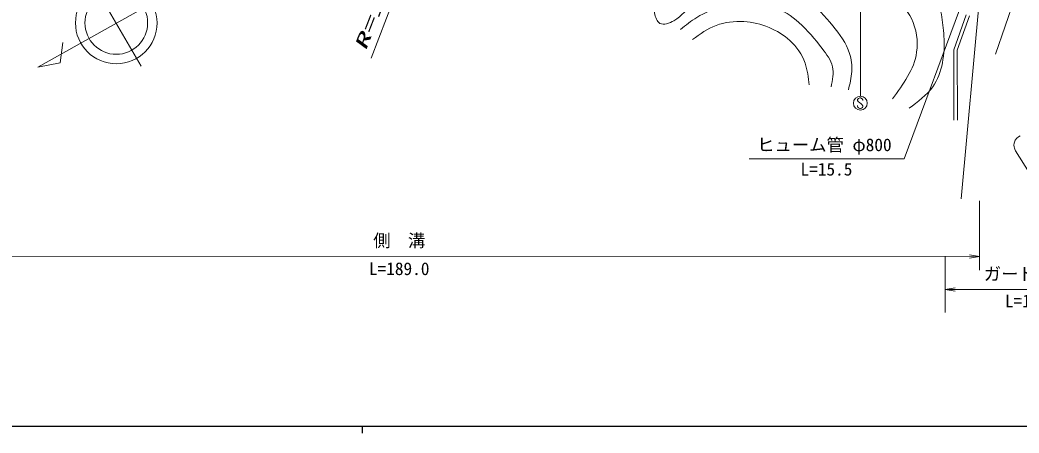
# Model space of a CAD drawing. Units: millimetres, scale not verified. Extents: x 40000 to 680000, y 20000 to 380000.
# Drawn here: x 118694 to 262661, y 204000 to 263468 of the extents above; entities that cross this region are included whole.
import ezdxf
from ezdxf.enums import TextEntityAlignment as Align

# ---------------------------------------------------------------- set-up
doc = ezdxf.new("R2010")
doc.units = ezdxf.units.MM
doc.header["$LTSCALE"] = 1000
for name, color, linetype, lineweight in [('M-BGD', 7, 'Continuous', 13), ('M-BMK-SRVR', 3, 'Continuous', 13), ('M-STR-HTXT', 7, 'Continuous', 13), ('M-STR-STR3', 7, 'Continuous', 13), ('M-STR-STRC', 7, 'Continuous', 13), ('M-TTL-BAND', 7, 'Continuous', 25), ('M-TTL-TXT', 7, 'Continuous', 13)]:
    doc.layers.add(name, color=color, linetype=linetype, lineweight=lineweight)
doc.styles.add('ＭＳ ゴシック', font='')
doc.styles.get('ＭＳ ゴシック').set_extended_font_data('MS Gothic')

# ---------------------------------------------------------------- blocks, each defined once
blk = doc.blocks.new('open_arrow')
at = {"color": 0, "linetype": 'Continuous', "lineweight": -2}
blk.add_lwpolyline([(7.5, 1.25), (0, 0), (7.5, -1.25)], dxfattribs=at)

msp = doc.modelspace()

# ---------------------------------------------------------------- linework, layer by layer
at = {"layer": 'M-BGD'}
for p, q in [((253252, 259192), (255047, 264207)), ((253753, 259106), (255535, 264086)), ((253277, 249050), (253252, 259192)), ((253777, 249051), (253753, 259106))]:
    msp.add_line(p, q, dxfattribs=at)
for points, knots in [([(198666, 287470), (200387, 286456), (202108, 285443), (203558, 284112), (204871, 282907), (205961, 281442), (206856, 279869), (207755, 278288), (208457, 276598), (208868, 274855), (209221, 273355), (209360, 271817), (209637, 270270), (209893, 268847), (210266, 267417), (210193, 266028), (210167, 265527), (210082, 265031), (210150, 264486), (210223, 263889), (210477, 263234), (210920, 262986), (211459, 262684), (212277, 262983), (212934, 263371), (214102, 264058), (214766, 265022), (215634, 265812), (217030, 267081), (218954, 267904), (220906, 268338), (223080, 268822), (225287, 268823), (227418, 268336), (229101, 267951), (230736, 267263), (232131, 266278), (233536, 265285), (234697, 263992), (235815, 262634), (236823, 261410), (237796, 260132), (238256, 258649), (238514, 257814), (238609, 256913), (238555, 256035), (238499, 255148), (238291, 254285), (238082, 253421)], [0, 0, 0, 0, 1, 1, 1, 2, 2, 2, 3, 3, 3, 4, 4, 4, 5, 5, 5, 6, 6, 6, 7, 7, 7, 8, 8, 8, 9, 9, 9, 10, 10, 10, 11, 11, 11, 12, 12, 12, 13, 13, 13, 14, 14, 14, 15, 15, 15, 16, 16, 16, 16]), ([(242201, 268442), (243042, 267913), (243882, 267384), (244647, 266750), (245670, 265903), (246558, 264868), (247147, 263660), (247871, 262176), (248142, 260432), (247911, 258835), (247551, 256352), (245979, 254225), (244407, 252098)], [0, 0, 0, 0, 1, 1, 1, 2, 2, 2, 3, 3, 3, 4, 4, 4, 4]), ([(250077, 268677), (250333, 268181), (250589, 267686), (250788, 267169), (251143, 266241), (251312, 265244), (251470, 264260), (251634, 263227), (251786, 262209), (251848, 261149), (251995, 258624), (251634, 255858), (250227, 253865), (249355, 252631), (248083, 251693), (246811, 250755)], [0, 0, 0, 0, 1, 1, 1, 2, 2, 2, 3, 3, 3, 4, 4, 4, 5, 5, 5, 5]), ([(213866, 262111), (214636, 262719), (215406, 263327), (216241, 263842), (217368, 264538), (218613, 265064), (219898, 265381), (221224, 265709), (222593, 265815), (223972, 265797), (225128, 265781), (226292, 265679), (227372, 265314), (228691, 264869), (229885, 264033), (230932, 263100), (232191, 261978), (233237, 260716), (234299, 259345), (234928, 258533), (235563, 257684), (235774, 256747), (235980, 255829), (235780, 254828), (235580, 253827)], [0, 0, 0, 0, 1, 1, 1, 2, 2, 2, 3, 3, 3, 4, 4, 4, 5, 5, 5, 6, 6, 6, 7, 7, 7, 8, 8, 8, 8]), ([(215630, 260667), (216707, 261444), (217784, 262220), (218999, 262687), (220250, 263167), (221647, 263318), (223009, 263231), (224261, 263150), (225484, 262868), (226633, 262395), (227734, 261943), (228767, 261317), (229648, 260502), (230615, 259607), (231400, 258486), (231828, 257261), (232179, 256259), (232292, 255188), (232405, 254117)], [0, 0, 0, 0, 1, 1, 1, 2, 2, 2, 3, 3, 3, 4, 4, 4, 5, 5, 5, 6, 6, 6, 6])]:
    msp.add_open_spline(points, degree=3, knots=knots, dxfattribs=at)
at = {"layer": 'M-BMK-SRVR'}
for p, q in [((259293, 258528), (273080, 299302)), ((254327, 237701), (257494, 272525)), ((136147, 256819), (128688, 269652)), ((139059, 266642), (121250, 256686)), ((124488, 257282), (124861, 260219)), ((121250, 256686), (124488, 257282))]:
    msp.add_line(p, q, dxfattribs=at)
for radius in [5885, 4520]:
    msp.add_circle((132574, 263046), radius, dxfattribs=at)
at = {"layer": 'M-STR-HTXT'}
msp.add_line((185407, 300088), (169314, 257986), dxfattribs=at)
at = {"layer": 'M-STR-STR3'}
for p, q in [((255479, 268768), (246088, 243454)), ((223750, 243462), (246088, 243454)), ((256968, 237424), (256965, 227424)), ((256966, 229424), (89736, 229481)), ((252006, 229426), (252003, 221357)), ((252004, 224656), (278233, 224647))]:
    msp.add_line(p, q, dxfattribs=at)
at = {"layer": 'M-STR-STRC'}
for p, q in [((239813, 272919), (239806, 252484)), ((239518, 252181), (239394, 251997)), ((239394, 251997), (239396, 251865)), ((239710, 252247), (239518, 252181)), ((239831, 252244), (239710, 252247)), ((240081, 252125), (239831, 252244)), ((240144, 251994), (240081, 252125)), ((240144, 251865), (240144, 251994)), ((239396, 251017), (239394, 251138)), ((239396, 251865), (239460, 251736)), ((239436, 250914), (239396, 251017)), ((239520, 250804), (239436, 250914)), ((239460, 251736), (239715, 251554)), ((239707, 250743), (239520, 250804)), ((239841, 250743), (239707, 250743)), ((239715, 251554), (239844, 251422)), ((239941, 250772), (239841, 250743)), ((239844, 251422), (240023, 251306)), ((240083, 250864), (239941, 250772)), ((240023, 251306), (240149, 251106)), ((240144, 250996), (240083, 250864)), ((240149, 251106), (240144, 250996)), ((262153, 244640), (265499, 239282))]:
    msp.add_line(p, q, dxfattribs=at)
msp.add_circle((239801, 251484), 1000, dxfattribs=at)
at = {"layer": 'M-TTL-BAND'}
for p, q in [((40000, 205000), (579000, 205000)), ((168000, 205000), (168000, 204000))]:
    msp.add_line(p, q, dxfattribs=at)
at = {"layer": 'M-TTL-TXT'}
for p, q in [((262350, 246466), (262110, 246156)), ((262350, 246466), (262583, 246641)), ((262583, 246641), (262816, 246766)), ((261966, 245716), (261929, 245460)), ((261929, 245460), (261957, 245212)), ((261957, 245212), (261994, 245032)), ((262003, 245884), (261966, 245716)), ((261994, 245032), (262055, 244848)), ((262110, 246156), (262003, 245884)), ((262055, 244848), (262153, 244640))]:
    msp.add_line(p, q, dxfattribs=at)

# ---------------------------------------------------------------- block references
at = {"layer": 'M-STR-STR3', "xscale": 193, "yscale": 193, "rotation": 180}
msp.add_blockref('open_arrow', (256966, 229424), dxfattribs=at)
at = {"layer": 'M-STR-STR3', "xscale": 193, "yscale": 193}
msp.add_blockref('open_arrow', (252004, 224656), dxfattribs=at)

# ---------------------------------------------------------------- texts
at = {"layer": 'M-STR-HTXT', "style": 'ＭＳ ゴシック', "oblique": 15, "width": 2}
msp.add_text('R=150', height=1833, rotation=68.701, dxfattribs=at).set_placement((169028, 258739), align=Align.BOTTOM_LEFT)
at = {"layer": 'M-STR-STR3', "style": 'ＭＳ ゴシック'}
for s, p in [('ヒューム管 φ800', (224919, 244035)), ('L=15.5', (231168, 240521)), ('側\u3000溝', (169601, 230250)), ('L=189.0', (168975, 226192)), ('ガードパイプ', (257574, 225442)), ('L=12.0', (260632, 221559))]:
    msp.add_text(s, height=1833, rotation=359.98, dxfattribs=at).set_placement(p, align=Align.BOTTOM_LEFT)

doc.saveas('drawing.dxf')
